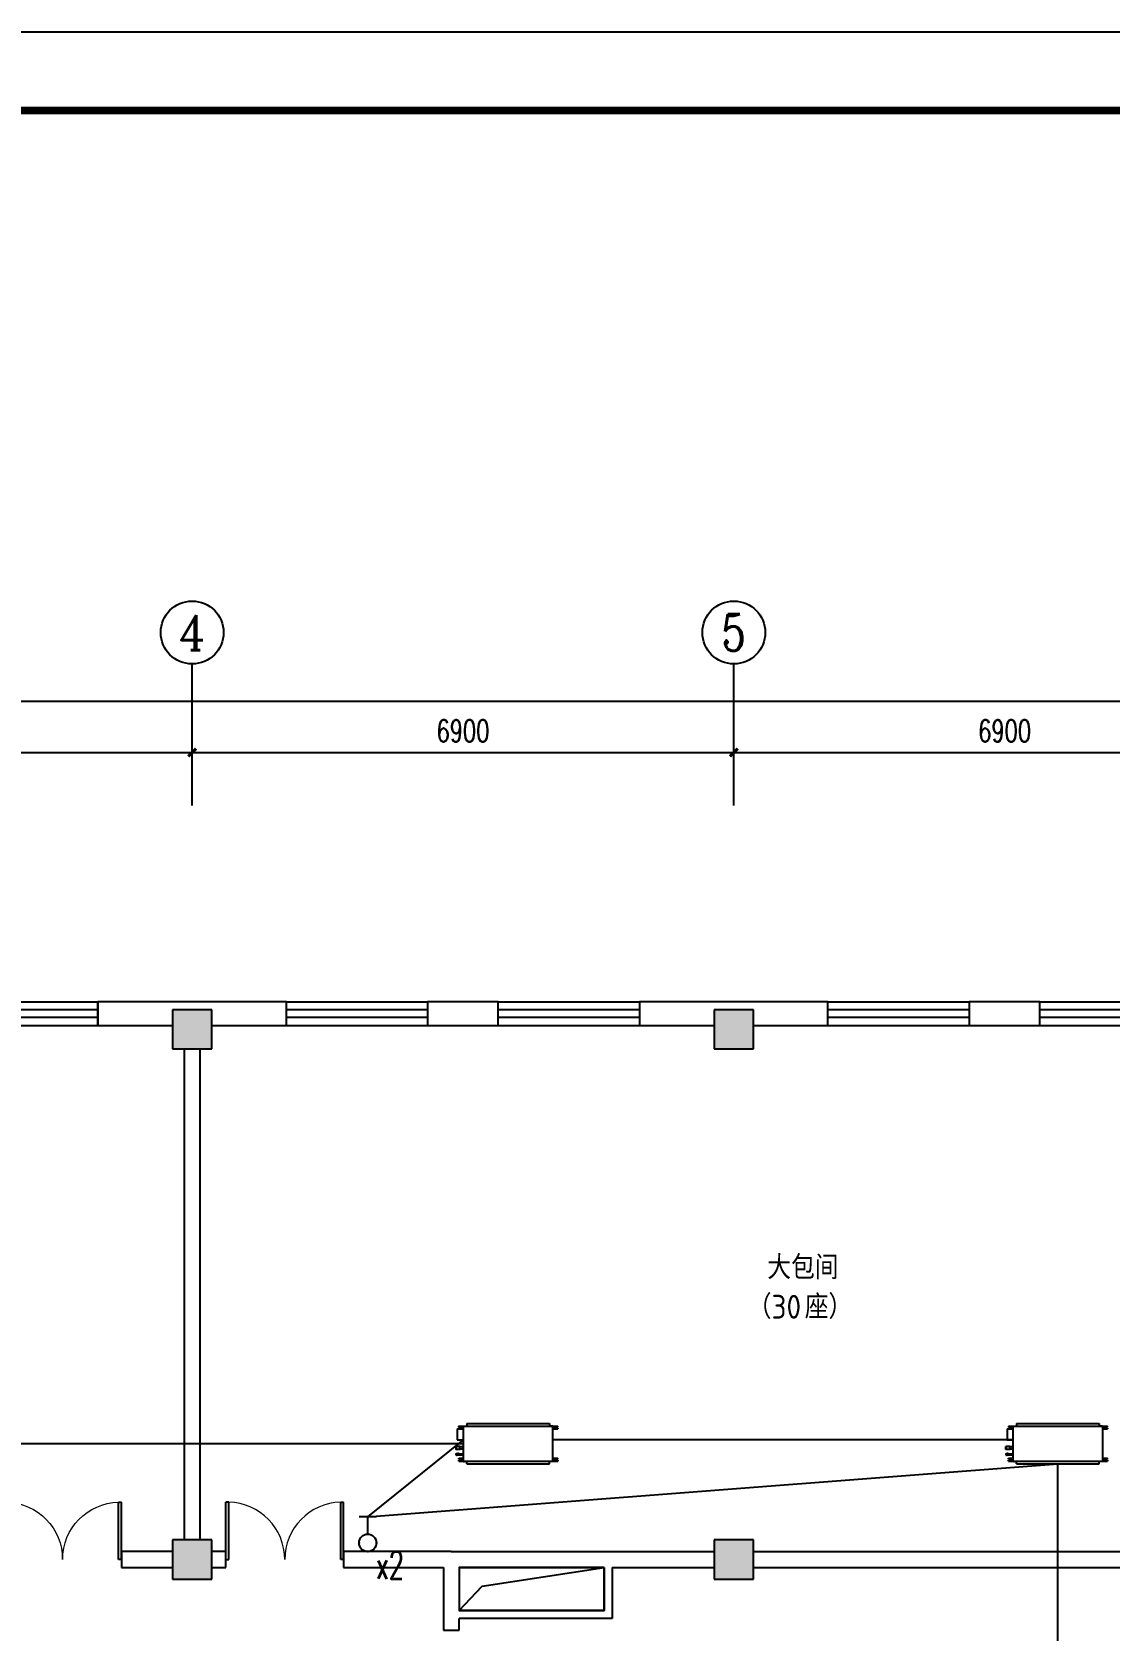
# Model space of a CAD drawing. Extents: x 2350667 to 3185789, y 309667 to 706270.
# Drawn here: x 2391853 to 2405575, y 413443 to 433790 of the extents above; entities that cross this region are included whole.
import ezdxf
from ezdxf.enums import TextEntityAlignment as Align

# ---------------------------------------------------------------- set-up
doc = ezdxf.new("R2010")
doc.units = 0
doc.header["$LTSCALE"] = 1000
for name, color, linetype in [('0-FJPG', 3, 'Continuous'), ('0-底图', 7, 'Continuous'), ('A-ANNO-DIMS', 3, 'Continuous'), ('AXIS', 3, 'Continuous'), ('AXIS_TEXT', 7, 'Continuous'), ('BTTK', 7, 'Continuous'), ('COLUMN', 255, 'Continuous'), ('EQUIP-照明', 3, 'Continuous'), ('M-VRF-EQ', 100, 'Continuous'), ('PUB_DIM', 3, 'Continuous'), ('PUB_HATCH', 8, 'Continuous'), ('PUB_TEXT', 7, 'Continuous'), ('PUB_TITLE', 4, 'Continuous'), ('TEL_TEXT', 7, 'Continuous'), ('WALL', 2, 'Continuous'), ('WINDOW', 4, 'Continuous'), ('WIRE-照明', 6, 'Continuous')]:
    doc.layers.add(name, color=color, linetype=linetype)
doc.styles.add('_TCH_AXIS', font='COMPLEX', dxfattribs={"bigfont": 'GBCBIG'})
doc.styles.add('_TEL_DIM', font='SIMPLEX', dxfattribs={"width": 0.8, "height": 3.5, "bigfont": 'HZTXT'})
doc.styles.add('A_DIM_T3', font='SIMPLEX', dxfattribs={"width": 0.7, "bigfont": 'HZ'})
doc.styles.add('COMPLEX', font='COMPLEX')
doc.styles.add('HZ(TK)', font='geniso.shx', dxfattribs={"width": 0.9, "bigfont": 'hztxt.shx'})
doc.styles.get("Standard").update_dxf_attribs({"font": 'geniso.shx', "bigfont": 'hztxt.shx'})
doc.dimstyles.new('_TCH_ARCH&&100', dxfattribs={"dimtxt": 280, "dimasz": 100, "dimexe": 250, "dimexo": 300, "dimgap": 135, "dimtad": 1, "dimdec": 0, "dimzin": 0, "dimdsep": 46, "dimtxsty": 'A_DIM_T3', "dimblk": 'ARCHTICK', "dimcen": 0.09, "dimclrt": 7, "dimazin": 2, "dimtfac": 1, "dimtdec": 0, "dimtix": 1, "dimtmove": 2, "dimatfit": 3, "dimfxl": 150, "dimtolj": 1, "dimtzin": 0, "dimarcsym": 0})

# ---------------------------------------------------------------- blocks, each defined once
blk = doc.blocks.new('vhtemplate_2020年新竖式图框_A1')
at = {"layer": 'PUB_TITLE', "color": 7}
blk.add_lwpolyline([(0, 594), (841, 594), (841, 0), (0, 0)], close=True, dxfattribs=at)
at = {"layer": 'PUB_TITLE', "const_width": 1}
blk.add_lwpolyline([(25, 10), (831, 10), (831, 584), (25, 584)], close=True, dxfattribs=at)
at = {"layer": 'BTTK', "color": 4, "style": 'HZ(TK)', "width": 0.9}
for tag, p in [('合作单位', (796, 511.5)), ('建设单位', (796, 209.5)), ('工程名称', (796, 176.5)), ('子项名称', (806, 160)), ('图纸名称', (796, 141))]:
    blk.add_attdef(tag, text='', height=3.5, dxfattribs=at).set_placement(p, align=Align.MIDDLE_CENTER)
for tag, p in [('注册证书号', (808.5, 309.01)), ('注册印章号', (808.5, 301.01)), ('设计号', (806, 193)), ('图别', (789.75, 34)), ('图号', (822.25, 34)), ('版本号', (789.75, 26)), ('日期', (822.25, 26))]:
    blk.add_attdef(tag, text='', height=3.5, dxfattribs=at).set_placement(p, align=Align.MIDDLE)
blk = doc.blocks.new('_ArchTick')
at = {"color": 0, "linetype": 'ByBlock', "const_width": 0.4}
blk.add_lwpolyline([(-0.5, -0.5), (0.5, 0.5)], dxfattribs=at)
blk = doc.blocks.new('*D794')
at = {"layer": 'A-ANNO-DIMS', "color": 0, "lineweight": -2, "transparency": 16777216}
for p, q in [((2158744, -49497), (2158744, -48873)), ((2165644, -49497), (2165644, -48873)), ((2158744, -49123), (2165644, -49123))]:
    blk.add_line(p, q, dxfattribs=at)
at = {"layer": 'Defpoints', "color": 0, "transparency": 16777216}
for p in [(2165644, -49123), (2158744, -49797), (2165644, -49797)]:
    blk.add_point(p, dxfattribs=at)
at = {"layer": 'A-ANNO-DIMS', "color": 0, "lineweight": -2, "transparency": 16777216, "xscale": 100, "yscale": 100, "zscale": 100, "rotation": 180}
blk.add_blockref('_ArchTick', (2158744, -49123), dxfattribs=at)
at = {"layer": 'A-ANNO-DIMS', "color": 0, "lineweight": -2, "transparency": 16777216, "xscale": 100, "yscale": 100, "zscale": 100}
blk.add_blockref('_ArchTick', (2165644, -49123), dxfattribs=at)
at = {"layer": 'A-ANNO-DIMS', "color": 7, "transparency": 16777216, "insert": (2162194, -48848), "char_height": 280, "attachment_point": 5, "style": 'A_DIM_T3'}
blk.add_mtext('\\A1;6900', dxfattribs=at)
blk = doc.blocks.new('*D795')
at = {"layer": 'A-ANNO-DIMS', "color": 0, "lineweight": -2, "transparency": 16777216}
for p, q in [((2165644, -49497), (2165644, -48873)), ((2172544, -49497), (2172544, -48873)), ((2165644, -49123), (2172544, -49123))]:
    blk.add_line(p, q, dxfattribs=at)
at = {"layer": 'Defpoints', "color": 0, "transparency": 16777216}
for p in [(2172544, -49123), (2165644, -49797), (2172544, -49797)]:
    blk.add_point(p, dxfattribs=at)
at = {"layer": 'A-ANNO-DIMS', "color": 0, "lineweight": -2, "transparency": 16777216, "xscale": 100, "yscale": 100, "zscale": 100, "rotation": 180}
blk.add_blockref('_ArchTick', (2165644, -49123), dxfattribs=at)
at = {"layer": 'A-ANNO-DIMS', "color": 0, "lineweight": -2, "transparency": 16777216, "xscale": 100, "yscale": 100, "zscale": 100}
blk.add_blockref('_ArchTick', (2172544, -49123), dxfattribs=at)
at = {"layer": 'A-ANNO-DIMS', "color": 7, "transparency": 16777216, "insert": (2169094, -48848), "char_height": 280, "attachment_point": 5, "style": 'A_DIM_T3'}
blk.add_mtext('\\A1;6900', dxfattribs=at)
blk = doc.blocks.new('*D796')
at = {"layer": 'A-ANNO-DIMS', "color": 0, "lineweight": -2, "transparency": 16777216}
for p, q in [((2172544, -49497), (2172544, -48873)), ((2179444, -49497), (2179444, -48873)), ((2172544, -49123), (2179444, -49123))]:
    blk.add_line(p, q, dxfattribs=at)
at = {"layer": 'Defpoints', "color": 0, "transparency": 16777216}
for p in [(2179444, -49123), (2172544, -49797), (2179444, -49797)]:
    blk.add_point(p, dxfattribs=at)
at = {"layer": 'A-ANNO-DIMS', "color": 0, "lineweight": -2, "transparency": 16777216, "xscale": 100, "yscale": 100, "zscale": 100, "rotation": 180}
blk.add_blockref('_ArchTick', (2172544, -49123), dxfattribs=at)
at = {"layer": 'A-ANNO-DIMS', "color": 0, "lineweight": -2, "transparency": 16777216, "xscale": 100, "yscale": 100, "zscale": 100}
blk.add_blockref('_ArchTick', (2179444, -49123), dxfattribs=at)
at = {"layer": 'A-ANNO-DIMS', "color": 7, "transparency": 16777216, "insert": (2175994, -48848), "char_height": 280, "attachment_point": 5, "style": 'A_DIM_T3'}
blk.add_mtext('\\A1;6900', dxfattribs=at)
blk = doc.blocks.new('*D799')
at = {"layer": 'Defpoints', "color": 0, "transparency": 16777216}
for p in [(2179544, -48471), (2142744, -49797), (2179544, -49797)]:
    blk.add_point(p, dxfattribs=at)
at = {"layer": 'PUB_DIM', "color": 0, "lineweight": -2, "transparency": 16777216}
for p, q in [((2142744, -49497), (2142744, -48221)), ((2179544, -49497), (2179544, -48221)), ((2142744, -48471), (2179544, -48471))]:
    blk.add_line(p, q, dxfattribs=at)
at = {"layer": 'PUB_DIM', "color": 0, "lineweight": -2, "transparency": 16777216, "xscale": 100, "yscale": 100, "zscale": 100, "rotation": 180}
blk.add_blockref('_ArchTick', (2142744, -48471), dxfattribs=at)
at = {"layer": 'PUB_DIM', "color": 0, "lineweight": -2, "transparency": 16777216, "xscale": 100, "yscale": 100, "zscale": 100}
blk.add_blockref('_ArchTick', (2179544, -48471), dxfattribs=at)
at = {"layer": 'PUB_DIM', "color": 7, "transparency": 16777216, "insert": (2161144, -48196), "char_height": 280, "attachment_point": 5, "style": 'A_DIM_T3'}
blk.add_mtext('\\A1;36800', dxfattribs=at)
blk = doc.blocks.new('$WINLIB2D$00000001')
at = {"color": 0}
for points in [[(-0.5, 0.5), (-0.5, -0.5)], [(-0.5, 0.5), (0.5, 0.5)], [(0.5, -0.5), (0.5, 0.5)], [(0.5, 0.167), (-0.5, 0.167)], [(0.5, -0.167), (-0.5, -0.167)], [(-0.5, -0.5), (0.5, -0.5)]]:
    blk.add_lwpolyline(points, dxfattribs=at)
blk = doc.blocks.new('_AXISO')
blk.add_circle((0, 0), 0.5)
at = {"layer": 'AXIS_TEXT', "style": 'COMPLEX', "width": 1.041667}
blk.add_attdef('A', text='', height=0.56, dxfattribs=at).set_placement((-0.25, -0.28), (0.25, -0.28), align=Align.FIT)
blk = doc.blocks.new('$DorLib2D$00000002')
for p, q in [((-0.5, 0), (-0.5, 0.4875)), ((-0.475, 0.4875), (-0.5, 0.4875)), ((-0.475, 0), (-0.475, 0.4875)), ((0.475, 0), (0.475, 0.4875)), ((0.475, 0.4875), (0.5, 0.4875)), ((0.5, 0), (0.5, 0.4875)), ((-0.5, 0), (-0.475, 0)), ((0.5, 0), (0.475, 0))]:
    blk.add_line(p, q)
at = {"lineweight": 13}
for centre, start, end in [((-0.4875, 0), 0, 88.53072), ((0.4875, 0), 91.46928, 180)]:
    blk.add_arc(centre, 0.4875, start, end, dxfattribs=at)
blk = doc.blocks.new('MDV-D71T2')
at = {"extrusion": (0, 0, -1)}
for p, q in [((2795620, 2676055), (2794567, 2676055)), ((2795620, 2676055), (2795620, 2676025)), ((2794522, 2676021), (2794462, 2676021)), ((2794462, 2676009), (2794462, 2676021)), ((2794462, 2676016), (2794466, 2676016)), ((2794502, 2676009), (2794462, 2676009)), ((2794502, 2675997), (2794462, 2675997)), ((2794462, 2675997), (2794462, 2675986)), ((2794462, 2675991), (2794466, 2675991)), ((2794522, 2675986), (2794462, 2675986)), ((2794466, 2676009), (2794466, 2676021)), ((2794466, 2675997), (2794466, 2675986)), ((2794522, 2675576), (2794522, 2676022)), ((2795660, 2676024), (2794524, 2676024)), ((2794526, 2676024), (2794567, 2676024)), ((2794526, 2676024), (2794537, 2676024)), ((2795660, 2676024), (2794527, 2676024)), ((2795662, 2675576), (2795662, 2676022)), ((2795723, 2675986), (2795662, 2675986)), ((2795724, 2676021), (2795664, 2676021)), ((2795724, 2676009), (2795684, 2676009)), ((2795724, 2675997), (2795684, 2675997)), ((2795721, 2676009), (2795721, 2676021)), ((2795724, 2676016), (2795721, 2676016)), ((2795721, 2675997), (2795721, 2675986)), ((2795724, 2675991), (2795721, 2675991)), ((2795724, 2676021), (2795724, 2676009)), ((2795724, 2675997), (2795724, 2675986)), ((2795741, 2675986), (2795741, 2675850)), ((2795662, 2675758), (2795671, 2675758)), ((2795662, 2675732), (2795671, 2675732)), ((2795722, 2675671), (2795662, 2675671)), ((2795722, 2675655), (2795662, 2675655)), ((2795671, 2675731), (2795671, 2675759)), ((2795671, 2675759), (2795704, 2675759)), ((2795671, 2675731), (2795704, 2675731)), ((2795707, 2675726), (2795707, 2675764)), ((2795707, 2675764), (2795755, 2675764)), ((2795707, 2675726), (2795755, 2675726)), ((2795722, 2675671), (2795722, 2675655)), ((2795728, 2675673), (2795728, 2675654)), ((2795728, 2675673), (2795739, 2675673)), ((2795728, 2675670), (2795739, 2675670)), ((2795728, 2675660), (2795739, 2675660)), ((2795728, 2675654), (2795739, 2675654)), ((2795739, 2675673), (2795739, 2675654)), ((2795739, 2675669), (2795741, 2675669)), ((2795739, 2675658), (2795741, 2675658)), ((2795741, 2675672), (2795741, 2675671)), ((2795741, 2675655), (2795741, 2675671)), ((2795741, 2675654), (2795741, 2675655)), ((2795750, 2675673), (2795742, 2675673)), ((2795750, 2675670), (2795742, 2675670)), ((2795750, 2675660), (2795742, 2675660)), ((2795750, 2675654), (2795742, 2675654)), ((2795752, 2675671), (2795751, 2675672)), ((2795752, 2675655), (2795751, 2675654)), ((2795752, 2675655), (2795752, 2675671)), ((2795752, 2675671), (2795756, 2675669)), ((2795752, 2675655), (2795756, 2675657)), ((2795755, 2675726), (2795755, 2675764)), ((2795755, 2675764), (2795755, 2675726)), ((2795755, 2675764), (2795757, 2675764)), ((2795755, 2675764), (2795755, 2675764)), ((2795756, 2675669), (2795756, 2675657)), ((2795757, 2675726), (2795757, 2675764)), ((2795757, 2675764), (2795758, 2675764)), ((2795758, 2675764), (2795758, 2675726)), ((2794522, 2675613), (2794462, 2675613)), ((2794462, 2675602), (2794462, 2675613)), ((2794462, 2675608), (2794466, 2675608)), ((2794502, 2675602), (2794462, 2675602)), ((2794502, 2675590), (2794462, 2675590)), ((2794462, 2675590), (2794462, 2675578)), ((2794462, 2675583), (2794466, 2675583)), ((2794522, 2675578), (2794462, 2675578)), ((2794466, 2675602), (2794466, 2675613)), ((2794466, 2675590), (2794466, 2675578)), ((2794524, 2675574), (2795660, 2675574)), ((2794526, 2675574), (2794537, 2675574)), ((2794526, 2675574), (2794567, 2675574)), ((2795620, 2675544), (2794567, 2675544)), ((2795619, 2675574), (2795661, 2675574)), ((2795620, 2675544), (2795620, 2675574)), ((2795661, 2675574), (2795650, 2675574)), ((2795722, 2675613), (2795662, 2675613)), ((2795722, 2675578), (2795662, 2675578)), ((2795722, 2675602), (2795682, 2675602)), ((2795722, 2675590), (2795682, 2675590)), ((2795719, 2675602), (2795719, 2675613)), ((2795722, 2675608), (2795719, 2675608)), ((2795719, 2675590), (2795719, 2675578)), ((2795722, 2675583), (2795719, 2675583)), ((2795722, 2675602), (2795722, 2675613)), ((2795722, 2675578), (2795722, 2675590))]:
    blk.add_line(p, q, dxfattribs=at)
for p, q in [((2794567, 2676055), (2794567, 2676024)), ((2795741, 2675850), (2795662, 2675850)), ((2795741, 2675986), (2795663, 2675986)), ((2795662, 2675732), (2795671, 2675732)), ((2795662, 2675655), (2795722, 2675655)), ((2795707, 2675764), (2795704, 2675759)), ((2795707, 2675726), (2795704, 2675731)), ((2795722, 2675671), (2795728, 2675673)), ((2795722, 2675655), (2795728, 2675654)), ((2795728, 2675655), (2795738, 2675655)), ((2795755, 2675726), (2795757, 2675726)), ((2795755, 2675726), (2795755, 2675726)), ((2795757, 2675726), (2795758, 2675726)), ((2795757, 2675663), (2795767, 2675663)), ((2795758, 2675745), (2795768, 2675745)), ((2794567, 2675544), (2794567, 2675574))]:
    blk.add_line(p, q)
for centre, radius, start, end in [((-2794502, 2676003), 6, 90, 270), ((-2795684, 2676003), 6, 270, 90), ((-2795751, 2675663), 6.25, 136.121, 223.879), ((-2794502, 2675596), 6, 90, 270), ((-2795682, 2675596), 6, 270, 90)]:
    blk.add_arc(centre, radius, start, end, dxfattribs=at)
for centre, start, end in [((2794524, 2676022), 90, 180), ((2794524, 2676022), 90, 180), ((2795660, 2676022), 0, 90), ((2794524, 2675576), 180, 270), ((2795660, 2675576), 270, 0)]:
    blk.add_arc(centre, 2, start, end)
for points, knots in [([(2795741, 2675672), (2795741, 2675672), (2795741, 2675672), (2795741, 2675672), (2795741, 2675672), (2795741, 2675672), (2795742, 2675672), (2795742, 2675672), (2795742, 2675672), (2795742, 2675672), (2795742, 2675672), (2795742, 2675672), (2795742, 2675673), (2795742, 2675673), (2795742, 2675673), (2795742, 2675673), (2795742, 2675673), (2795742, 2675673), (2795742, 2675673), (2795742, 2675673), (2795742, 2675673), (2795742, 2675673), (2795742, 2675673), (2795742, 2675673), (2795742, 2675673)], [0, 0, 0, 0, 1, 1, 1, 2, 2, 2, 3, 3, 3, 4, 4, 4, 5, 5, 5, 6, 6, 6, 7, 7, 7, 8, 8, 8, 8]), ([(2795742, 2675670), (2795742, 2675670), (2795742, 2675670), (2795742, 2675670), (2795742, 2675670), (2795742, 2675670), (2795742, 2675670), (2795742, 2675670), (2795742, 2675670), (2795742, 2675670), (2795742, 2675670), (2795742, 2675670), (2795742, 2675670), (2795742, 2675670), (2795742, 2675670), (2795742, 2675670), (2795742, 2675670), (2795741, 2675670), (2795741, 2675670), (2795741, 2675670), (2795741, 2675670), (2795741, 2675670), (2795741, 2675670), (2795741, 2675670), (2795741, 2675670), (2795741, 2675670), (2795741, 2675670), (2795741, 2675670), (2795741, 2675670), (2795741, 2675670), (2795741, 2675670), (2795741, 2675670), (2795741, 2675670), (2795741, 2675670), (2795741, 2675671), (2795741, 2675671), (2795741, 2675671), (2795741, 2675671), (2795741, 2675671), (2795741, 2675671), (2795741, 2675671), (2795741, 2675671), (2795741, 2675671), (2795741, 2675671), (2795741, 2675671), (2795741, 2675671), (2795741, 2675671), (2795741, 2675671), (2795741, 2675671), (2795741, 2675671), (2795741, 2675671), (2795741, 2675671), (2795741, 2675671), (2795741, 2675671), (2795741, 2675671), (2795741, 2675671), (2795741, 2675671), (2795741, 2675671), (2795741, 2675671), (2795741, 2675671), (2795741, 2675671), (2795741, 2675671), (2795741, 2675671), (2795741, 2675671), (2795741, 2675671), (2795741, 2675671), (2795741, 2675671), (2795741, 2675671), (2795741, 2675671), (2795741, 2675671), (2795741, 2675671), (2795741, 2675671), (2795741, 2675672), (2795741, 2675672), (2795741, 2675672), (2795741, 2675672), (2795741, 2675672), (2795741, 2675672), (2795741, 2675672), (2795741, 2675672), (2795741, 2675672), (2795741, 2675672), (2795741, 2675672), (2795741, 2675672), (2795741, 2675672), (2795741, 2675672), (2795741, 2675672), (2795741, 2675672), (2795741, 2675672), (2795741, 2675672), (2795741, 2675672), (2795741, 2675672), (2795741, 2675672), (2795741, 2675672), (2795741, 2675672), (2795741, 2675672), (2795741, 2675672), (2795741, 2675672), (2795741, 2675672), (2795741, 2675672), (2795741, 2675672), (2795741, 2675672), (2795741, 2675672), (2795741, 2675672), (2795741, 2675672), (2795741, 2675672), (2795741, 2675672), (2795741, 2675672), (2795741, 2675672)], [0, 0, 0, 0, 1, 1, 1, 2, 2, 2, 3, 3, 3, 4, 4, 4, 5, 5, 5, 6, 6, 6, 7, 7, 7, 8, 8, 8, 9, 9, 9, 10, 10, 10, 11, 11, 11, 12, 12, 12, 13, 13, 13, 14, 14, 14, 15, 15, 15, 16, 16, 16, 17, 17, 17, 18, 18, 18, 19, 19, 19, 20, 20, 20, 21, 21, 21, 22, 22, 22, 23, 23, 23, 24, 24, 24, 25, 25, 25, 26, 26, 26, 27, 27, 27, 28, 28, 28, 29, 29, 29, 30, 30, 30, 31, 31, 31, 32, 32, 32, 33, 33, 33, 34, 34, 34, 35, 35, 35, 36, 36, 36, 36]), ([(2795742, 2675660), (2795742, 2675660), (2795742, 2675660), (2795742, 2675660), (2795742, 2675660), (2795742, 2675660), (2795742, 2675660), (2795742, 2675660), (2795742, 2675661), (2795742, 2675661), (2795742, 2675661), (2795742, 2675661), (2795742, 2675661), (2795742, 2675661), (2795742, 2675661), (2795742, 2675661), (2795742, 2675661), (2795741, 2675661), (2795741, 2675661), (2795741, 2675661), (2795741, 2675662), (2795741, 2675662), (2795741, 2675662), (2795741, 2675662), (2795741, 2675662), (2795741, 2675662), (2795741, 2675662), (2795741, 2675662), (2795741, 2675662), (2795741, 2675662), (2795741, 2675662), (2795741, 2675662), (2795741, 2675663), (2795741, 2675663), (2795741, 2675663), (2795741, 2675663), (2795741, 2675663), (2795741, 2675663), (2795741, 2675663), (2795741, 2675663), (2795741, 2675663), (2795741, 2675663), (2795741, 2675663), (2795741, 2675663), (2795741, 2675663), (2795741, 2675664), (2795741, 2675664), (2795741, 2675664), (2795741, 2675664), (2795741, 2675664), (2795741, 2675664), (2795741, 2675664), (2795741, 2675664), (2795741, 2675664), (2795741, 2675664), (2795741, 2675664), (2795741, 2675664), (2795741, 2675664), (2795741, 2675665), (2795741, 2675665), (2795741, 2675665), (2795741, 2675665), (2795741, 2675665), (2795741, 2675665), (2795741, 2675665), (2795741, 2675665), (2795741, 2675665), (2795741, 2675665), (2795741, 2675665), (2795741, 2675665), (2795741, 2675665), (2795741, 2675666), (2795741, 2675666), (2795741, 2675666), (2795741, 2675666), (2795741, 2675666), (2795741, 2675666), (2795741, 2675666), (2795741, 2675666), (2795741, 2675666), (2795741, 2675666), (2795741, 2675666), (2795741, 2675666), (2795741, 2675666), (2795741, 2675667), (2795741, 2675667), (2795741, 2675667), (2795741, 2675667), (2795741, 2675667), (2795741, 2675667), (2795741, 2675667), (2795741, 2675667), (2795741, 2675667), (2795741, 2675667), (2795741, 2675667), (2795741, 2675667), (2795741, 2675667), (2795741, 2675668), (2795741, 2675668), (2795741, 2675668), (2795741, 2675668), (2795741, 2675668), (2795741, 2675668), (2795741, 2675668), (2795742, 2675668), (2795742, 2675668), (2795742, 2675668), (2795742, 2675668), (2795742, 2675668), (2795742, 2675669), (2795742, 2675669), (2795742, 2675669), (2795742, 2675669), (2795742, 2675669), (2795742, 2675669), (2795742, 2675669), (2795742, 2675669), (2795742, 2675669), (2795742, 2675669), (2795742, 2675669), (2795742, 2675670)], [0, 0, 0, 0, 1, 1, 1, 2, 2, 2, 3, 3, 3, 4, 4, 4, 5, 5, 5, 6, 6, 6, 7, 7, 7, 8, 8, 8, 9, 9, 9, 10, 10, 10, 11, 11, 11, 12, 12, 12, 13, 13, 13, 14, 14, 14, 15, 15, 15, 16, 16, 16, 17, 17, 17, 18, 18, 18, 19, 19, 19, 20, 20, 20, 21, 21, 21, 22, 22, 22, 23, 23, 23, 24, 24, 24, 25, 25, 25, 26, 26, 26, 27, 27, 27, 28, 28, 28, 29, 29, 29, 30, 30, 30, 31, 31, 31, 32, 32, 32, 33, 33, 33, 34, 34, 34, 35, 35, 35, 36, 36, 36, 37, 37, 37, 38, 38, 38, 39, 39, 39, 40, 40, 40, 40]), ([(2795742, 2675654), (2795742, 2675654), (2795742, 2675654), (2795742, 2675654), (2795742, 2675654), (2795742, 2675654), (2795742, 2675654), (2795742, 2675654), (2795742, 2675654), (2795742, 2675654), (2795742, 2675654), (2795742, 2675654), (2795742, 2675654), (2795742, 2675654), (2795742, 2675654), (2795742, 2675654), (2795742, 2675654), (2795741, 2675655), (2795741, 2675655), (2795741, 2675655), (2795741, 2675655), (2795741, 2675655), (2795741, 2675655), (2795741, 2675655), (2795741, 2675655), (2795741, 2675655), (2795741, 2675655), (2795741, 2675655), (2795741, 2675655), (2795741, 2675655), (2795741, 2675655), (2795741, 2675655), (2795741, 2675655), (2795741, 2675655), (2795741, 2675655), (2795741, 2675655), (2795741, 2675656), (2795741, 2675656), (2795741, 2675656), (2795741, 2675656), (2795741, 2675656), (2795741, 2675656), (2795741, 2675656), (2795741, 2675656), (2795741, 2675656), (2795741, 2675656), (2795741, 2675656), (2795741, 2675656), (2795741, 2675656), (2795741, 2675656), (2795741, 2675656), (2795741, 2675656), (2795741, 2675656), (2795741, 2675656), (2795741, 2675656), (2795741, 2675656), (2795741, 2675657), (2795741, 2675657), (2795741, 2675657), (2795741, 2675657), (2795741, 2675657), (2795741, 2675657), (2795741, 2675657), (2795741, 2675657), (2795741, 2675657), (2795741, 2675657), (2795741, 2675657), (2795741, 2675657), (2795741, 2675657), (2795741, 2675657), (2795741, 2675657), (2795741, 2675657), (2795741, 2675657), (2795741, 2675657), (2795741, 2675657), (2795741, 2675657), (2795741, 2675658), (2795741, 2675658), (2795741, 2675658), (2795741, 2675658), (2795741, 2675658), (2795741, 2675658), (2795741, 2675658), (2795741, 2675658), (2795741, 2675658), (2795741, 2675658), (2795741, 2675658), (2795741, 2675658), (2795741, 2675658), (2795741, 2675658), (2795741, 2675658), (2795741, 2675658), (2795741, 2675658), (2795741, 2675658), (2795741, 2675658), (2795741, 2675658), (2795741, 2675659), (2795741, 2675659), (2795741, 2675659), (2795741, 2675659), (2795741, 2675659), (2795741, 2675659), (2795741, 2675659), (2795741, 2675659), (2795742, 2675659), (2795742, 2675659), (2795742, 2675659), (2795742, 2675659), (2795742, 2675659), (2795742, 2675659), (2795742, 2675659), (2795742, 2675659), (2795742, 2675659), (2795742, 2675659), (2795742, 2675660), (2795742, 2675660), (2795742, 2675660), (2795742, 2675660), (2795742, 2675660), (2795742, 2675660), (2795742, 2675660)], [0, 0, 0, 0, 1, 1, 1, 2, 2, 2, 3, 3, 3, 4, 4, 4, 5, 5, 5, 6, 6, 6, 7, 7, 7, 8, 8, 8, 9, 9, 9, 10, 10, 10, 11, 11, 11, 12, 12, 12, 13, 13, 13, 14, 14, 14, 15, 15, 15, 16, 16, 16, 17, 17, 17, 18, 18, 18, 19, 19, 19, 20, 20, 20, 21, 21, 21, 22, 22, 22, 23, 23, 23, 24, 24, 24, 25, 25, 25, 26, 26, 26, 27, 27, 27, 28, 28, 28, 29, 29, 29, 30, 30, 30, 31, 31, 31, 32, 32, 32, 33, 33, 33, 34, 34, 34, 35, 35, 35, 36, 36, 36, 37, 37, 37, 38, 38, 38, 39, 39, 39, 40, 40, 40, 40]), ([(2795741, 2675654), (2795741, 2675654), (2795741, 2675654), (2795741, 2675654), (2795741, 2675654), (2795741, 2675654), (2795742, 2675654), (2795742, 2675654), (2795742, 2675654), (2795742, 2675654), (2795742, 2675654), (2795742, 2675654), (2795742, 2675654), (2795742, 2675654), (2795742, 2675654), (2795742, 2675654), (2795742, 2675654), (2795742, 2675654), (2795742, 2675654), (2795742, 2675654), (2795742, 2675654), (2795742, 2675654), (2795742, 2675654), (2795742, 2675654), (2795742, 2675654)], [0, 0, 0, 0, 1, 1, 1, 2, 2, 2, 3, 3, 3, 4, 4, 4, 5, 5, 5, 6, 6, 6, 7, 7, 7, 8, 8, 8, 8]), ([(2795751, 2675672), (2795751, 2675672), (2795751, 2675672), (2795751, 2675672), (2795751, 2675672), (2795751, 2675672), (2795751, 2675672), (2795751, 2675672), (2795751, 2675672), (2795751, 2675672), (2795751, 2675672), (2795751, 2675672), (2795750, 2675673), (2795750, 2675673), (2795750, 2675673), (2795750, 2675673), (2795750, 2675673), (2795750, 2675673), (2795750, 2675673), (2795750, 2675673), (2795750, 2675673), (2795750, 2675673), (2795750, 2675673), (2795750, 2675673), (2795750, 2675673)], [0, 0, 0, 0, 1, 1, 1, 2, 2, 2, 3, 3, 3, 4, 4, 4, 5, 5, 5, 6, 6, 6, 7, 7, 7, 8, 8, 8, 8]), ([(2795750, 2675670), (2795750, 2675670), (2795750, 2675670), (2795750, 2675670), (2795750, 2675670), (2795750, 2675670), (2795750, 2675670), (2795750, 2675670), (2795750, 2675670), (2795750, 2675670), (2795750, 2675670), (2795750, 2675670), (2795750, 2675670), (2795751, 2675670), (2795751, 2675670), (2795751, 2675670), (2795751, 2675670), (2795751, 2675670), (2795751, 2675670), (2795751, 2675670), (2795751, 2675670), (2795751, 2675670), (2795751, 2675670), (2795751, 2675670), (2795751, 2675670), (2795751, 2675670), (2795751, 2675670), (2795751, 2675670), (2795751, 2675670), (2795751, 2675670), (2795751, 2675670), (2795751, 2675670), (2795751, 2675670), (2795751, 2675670), (2795751, 2675671), (2795751, 2675671), (2795751, 2675671), (2795751, 2675671), (2795751, 2675671), (2795751, 2675671), (2795751, 2675671), (2795751, 2675671), (2795751, 2675671), (2795751, 2675671), (2795751, 2675671), (2795751, 2675671), (2795751, 2675671), (2795751, 2675671), (2795751, 2675671), (2795751, 2675671), (2795751, 2675671), (2795751, 2675671), (2795751, 2675671), (2795751, 2675671), (2795751, 2675671), (2795751, 2675671), (2795751, 2675671), (2795751, 2675671), (2795751, 2675671), (2795751, 2675671), (2795751, 2675671), (2795751, 2675671), (2795751, 2675671), (2795751, 2675671), (2795751, 2675671), (2795751, 2675671), (2795751, 2675671), (2795751, 2675671), (2795751, 2675671), (2795751, 2675671), (2795751, 2675671), (2795751, 2675671), (2795751, 2675672), (2795751, 2675672), (2795751, 2675672), (2795751, 2675672), (2795751, 2675672), (2795751, 2675672), (2795751, 2675672), (2795751, 2675672), (2795751, 2675672), (2795751, 2675672), (2795751, 2675672), (2795751, 2675672), (2795751, 2675672), (2795751, 2675672), (2795751, 2675672), (2795751, 2675672), (2795751, 2675672), (2795751, 2675672), (2795751, 2675672), (2795751, 2675672), (2795751, 2675672), (2795751, 2675672), (2795751, 2675672), (2795751, 2675672), (2795751, 2675672), (2795751, 2675672), (2795751, 2675672), (2795751, 2675672), (2795751, 2675672), (2795751, 2675672), (2795751, 2675672), (2795751, 2675672), (2795751, 2675672), (2795751, 2675672), (2795751, 2675672), (2795751, 2675672), (2795751, 2675672)], [0, 0, 0, 0, 1, 1, 1, 2, 2, 2, 3, 3, 3, 4, 4, 4, 5, 5, 5, 6, 6, 6, 7, 7, 7, 8, 8, 8, 9, 9, 9, 10, 10, 10, 11, 11, 11, 12, 12, 12, 13, 13, 13, 14, 14, 14, 15, 15, 15, 16, 16, 16, 17, 17, 17, 18, 18, 18, 19, 19, 19, 20, 20, 20, 21, 21, 21, 22, 22, 22, 23, 23, 23, 24, 24, 24, 25, 25, 25, 26, 26, 26, 27, 27, 27, 28, 28, 28, 29, 29, 29, 30, 30, 30, 31, 31, 31, 32, 32, 32, 33, 33, 33, 34, 34, 34, 35, 35, 35, 36, 36, 36, 36]), ([(2795750, 2675660), (2795750, 2675660), (2795750, 2675660), (2795750, 2675660), (2795750, 2675660), (2795750, 2675660), (2795750, 2675660), (2795750, 2675660), (2795750, 2675661), (2795750, 2675661), (2795750, 2675661), (2795750, 2675661), (2795750, 2675661), (2795751, 2675661), (2795751, 2675661), (2795751, 2675661), (2795751, 2675661), (2795751, 2675661), (2795751, 2675661), (2795751, 2675661), (2795751, 2675662), (2795751, 2675662), (2795751, 2675662), (2795751, 2675662), (2795751, 2675662), (2795751, 2675662), (2795751, 2675662), (2795751, 2675662), (2795751, 2675662), (2795751, 2675662), (2795751, 2675662), (2795751, 2675662), (2795751, 2675663), (2795751, 2675663), (2795751, 2675663), (2795751, 2675663), (2795751, 2675663), (2795751, 2675663), (2795751, 2675663), (2795751, 2675663), (2795751, 2675663), (2795751, 2675663), (2795751, 2675663), (2795751, 2675663), (2795751, 2675663), (2795751, 2675664), (2795751, 2675664), (2795751, 2675664), (2795751, 2675664), (2795751, 2675664), (2795751, 2675664), (2795751, 2675664), (2795751, 2675664), (2795751, 2675664), (2795751, 2675664), (2795751, 2675664), (2795751, 2675664), (2795751, 2675664), (2795751, 2675665), (2795751, 2675665), (2795751, 2675665), (2795751, 2675665), (2795751, 2675665), (2795751, 2675665), (2795751, 2675665), (2795751, 2675665), (2795751, 2675665), (2795751, 2675665), (2795751, 2675665), (2795751, 2675665), (2795751, 2675665), (2795751, 2675666), (2795751, 2675666), (2795751, 2675666), (2795751, 2675666), (2795751, 2675666), (2795751, 2675666), (2795751, 2675666), (2795751, 2675666), (2795751, 2675666), (2795751, 2675666), (2795751, 2675666), (2795751, 2675666), (2795751, 2675666), (2795751, 2675667), (2795751, 2675667), (2795751, 2675667), (2795751, 2675667), (2795751, 2675667), (2795751, 2675667), (2795751, 2675667), (2795751, 2675667), (2795751, 2675667), (2795751, 2675667), (2795751, 2675667), (2795751, 2675667), (2795751, 2675667), (2795751, 2675668), (2795751, 2675668), (2795751, 2675668), (2795751, 2675668), (2795751, 2675668), (2795751, 2675668), (2795751, 2675668), (2795751, 2675668), (2795751, 2675668), (2795751, 2675668), (2795751, 2675668), (2795750, 2675668), (2795750, 2675669), (2795750, 2675669), (2795750, 2675669), (2795750, 2675669), (2795750, 2675669), (2795750, 2675669), (2795750, 2675669), (2795750, 2675669), (2795750, 2675669), (2795750, 2675669), (2795750, 2675669), (2795750, 2675670)], [0, 0, 0, 0, 1, 1, 1, 2, 2, 2, 3, 3, 3, 4, 4, 4, 5, 5, 5, 6, 6, 6, 7, 7, 7, 8, 8, 8, 9, 9, 9, 10, 10, 10, 11, 11, 11, 12, 12, 12, 13, 13, 13, 14, 14, 14, 15, 15, 15, 16, 16, 16, 17, 17, 17, 18, 18, 18, 19, 19, 19, 20, 20, 20, 21, 21, 21, 22, 22, 22, 23, 23, 23, 24, 24, 24, 25, 25, 25, 26, 26, 26, 27, 27, 27, 28, 28, 28, 29, 29, 29, 30, 30, 30, 31, 31, 31, 32, 32, 32, 33, 33, 33, 34, 34, 34, 35, 35, 35, 36, 36, 36, 37, 37, 37, 38, 38, 38, 39, 39, 39, 40, 40, 40, 40]), ([(2795750, 2675654), (2795750, 2675654), (2795750, 2675654), (2795750, 2675654), (2795750, 2675654), (2795750, 2675654), (2795750, 2675654), (2795750, 2675654), (2795750, 2675654), (2795750, 2675654), (2795750, 2675654), (2795750, 2675654), (2795750, 2675654), (2795751, 2675654), (2795751, 2675654), (2795751, 2675654), (2795751, 2675654), (2795751, 2675655), (2795751, 2675655), (2795751, 2675655), (2795751, 2675655), (2795751, 2675655), (2795751, 2675655), (2795751, 2675655), (2795751, 2675655), (2795751, 2675655), (2795751, 2675655), (2795751, 2675655), (2795751, 2675655), (2795751, 2675655), (2795751, 2675655), (2795751, 2675655), (2795751, 2675655), (2795751, 2675655), (2795751, 2675655), (2795751, 2675655), (2795751, 2675656), (2795751, 2675656), (2795751, 2675656), (2795751, 2675656), (2795751, 2675656), (2795751, 2675656), (2795751, 2675656), (2795751, 2675656), (2795751, 2675656), (2795751, 2675656), (2795751, 2675656), (2795751, 2675656), (2795751, 2675656), (2795751, 2675656), (2795751, 2675656), (2795751, 2675656), (2795751, 2675656), (2795751, 2675656), (2795751, 2675656), (2795751, 2675656), (2795751, 2675657), (2795751, 2675657), (2795751, 2675657), (2795751, 2675657), (2795751, 2675657), (2795751, 2675657), (2795751, 2675657), (2795751, 2675657), (2795751, 2675657), (2795751, 2675657), (2795751, 2675657), (2795751, 2675657), (2795751, 2675657), (2795751, 2675657), (2795751, 2675657), (2795751, 2675657), (2795751, 2675657), (2795751, 2675657), (2795751, 2675657), (2795751, 2675657), (2795751, 2675658), (2795751, 2675658), (2795751, 2675658), (2795751, 2675658), (2795751, 2675658), (2795751, 2675658), (2795751, 2675658), (2795751, 2675658), (2795751, 2675658), (2795751, 2675658), (2795751, 2675658), (2795751, 2675658), (2795751, 2675658), (2795751, 2675658), (2795751, 2675658), (2795751, 2675658), (2795751, 2675658), (2795751, 2675658), (2795751, 2675658), (2795751, 2675658), (2795751, 2675659), (2795751, 2675659), (2795751, 2675659), (2795751, 2675659), (2795751, 2675659), (2795751, 2675659), (2795751, 2675659), (2795751, 2675659), (2795751, 2675659), (2795751, 2675659), (2795751, 2675659), (2795751, 2675659), (2795750, 2675659), (2795750, 2675659), (2795750, 2675659), (2795750, 2675659), (2795750, 2675659), (2795750, 2675659), (2795750, 2675660), (2795750, 2675660), (2795750, 2675660), (2795750, 2675660), (2795750, 2675660), (2795750, 2675660), (2795750, 2675660)], [0, 0, 0, 0, 1, 1, 1, 2, 2, 2, 3, 3, 3, 4, 4, 4, 5, 5, 5, 6, 6, 6, 7, 7, 7, 8, 8, 8, 9, 9, 9, 10, 10, 10, 11, 11, 11, 12, 12, 12, 13, 13, 13, 14, 14, 14, 15, 15, 15, 16, 16, 16, 17, 17, 17, 18, 18, 18, 19, 19, 19, 20, 20, 20, 21, 21, 21, 22, 22, 22, 23, 23, 23, 24, 24, 24, 25, 25, 25, 26, 26, 26, 27, 27, 27, 28, 28, 28, 29, 29, 29, 30, 30, 30, 31, 31, 31, 32, 32, 32, 33, 33, 33, 34, 34, 34, 35, 35, 35, 36, 36, 36, 37, 37, 37, 38, 38, 38, 39, 39, 39, 40, 40, 40, 40]), ([(2795751, 2675654), (2795751, 2675654), (2795751, 2675654), (2795751, 2675654), (2795751, 2675654), (2795751, 2675654), (2795751, 2675654), (2795751, 2675654), (2795751, 2675654), (2795751, 2675654), (2795751, 2675654), (2795751, 2675654), (2795750, 2675654), (2795750, 2675654), (2795750, 2675654), (2795750, 2675654), (2795750, 2675654), (2795750, 2675654), (2795750, 2675654), (2795750, 2675654), (2795750, 2675654), (2795750, 2675654), (2795750, 2675654), (2795750, 2675654), (2795750, 2675654)], [0, 0, 0, 0, 1, 1, 1, 2, 2, 2, 3, 3, 3, 4, 4, 4, 5, 5, 5, 6, 6, 6, 7, 7, 7, 8, 8, 8, 8])]:
    blk.add_open_spline(points, degree=3, knots=knots)
blk = doc.blocks.new('A$C416B0EB6')
at = {"layer": '0-FJPG'}
blk.add_blockref('MDV-D71T2', (-2794567, -2676055, -8200), dxfattribs=at)
blk = doc.blocks.new('$equip$00002672')
for p, q in [((0.222, 0.889), (-0.222, 0.889)), ((0, 0.444), (0, 0.889))]:
    blk.add_line(p, q)
blk.add_circle((0, 0.222), 0.222)
for p in [(0, 0.889), (-0.222, 0.222), (0, 0), (0.222, 0.222)]:
    blk.add_point(p)
at = {"color": 7, "style": '_TEL_DIM', "flags": 1}
for tag in ['A', 'REMARK']:
    blk.add_attdef(tag, text='', height=0.00002, dxfattribs=at).set_placement((0, 0), align=Align.MIDDLE_CENTER)
blk = doc.blocks.new("ghjgj'")
at = {"layer": 'PUB_HATCH'}
for points in [[(2165894.1, -52897.8), (2165894.1, -52397.8), (2165394.1, -52397.8), (2165394.1, -52897.8)], [(2172794.1, -52897.8), (2172794.1, -52397.8), (2172294.1, -52397.8), (2172294.1, -52897.8)], [(2165894.1, -59647.8), (2165894.1, -59147.8), (2165394.1, -59147.8), (2165394.1, -59647.8)], [(2172794.1, -59647.8), (2172794.1, -59147.8), (2172294.1, -59147.8), (2172294.1, -59647.8)]]:
    blk.add_hatch(color=256, dxfattribs=at).paths.add_polyline_path(points)
blk.add_lwpolyline([(2169044.1, -60047.8), (2169337.7, -59739.1), (2170894.2, -59497.8)])
blk.add_lwpolyline([(2170894.2, -59497.8), (2169044.1, -59497.8), (2169044.1, -60047.8), (2170894.2, -60047.8)], close=True)
at = {"layer": 'AXIS'}
for p, q in [((2165644.1, -49797), (2165644.1, -47995)), ((2172544.1, -49797), (2172544.1, -47995))]:
    blk.add_line(p, q, dxfattribs=at)
at = {"layer": 'COLUMN'}
for p, q in [((2165894.1, -52397.8), (2165394.1, -52397.8)), ((2165394.1, -52397.8), (2165394.1, -52897.8)), ((2165894.1, -52897.8), (2165894.1, -52397.8)), ((2172794.1, -52397.8), (2172294.1, -52397.8)), ((2172294.1, -52397.8), (2172294.1, -52897.8)), ((2172794.1, -52897.8), (2172794.1, -52397.8)), ((2165394.1, -52897.8), (2165894.1, -52897.8)), ((2172294.1, -52897.8), (2172794.1, -52897.8)), ((2165894.1, -59147.8), (2165394.1, -59147.8)), ((2165394.1, -59147.8), (2165394.1, -59647.8)), ((2165894.1, -59647.8), (2165894.1, -59147.8)), ((2172794.1, -59147.8), (2172294.1, -59147.8)), ((2172294.1, -59147.8), (2172294.1, -59647.8)), ((2172794.1, -59647.8), (2172794.1, -59147.8)), ((2165394.1, -59647.8), (2165894.1, -59647.8)), ((2172294.1, -59647.8), (2172794.1, -59647.8))]:
    blk.add_line(p, q, dxfattribs=at)
at = {"layer": 'WALL'}
for p, q in [((2165644.1, -52297.8), (2164444.1, -52297.8)), ((2164444.1, -52297.8), (2164444.1, -52597.8)), ((2166844.1, -52297.8), (2165644.1, -52297.8)), ((2166844.1, -52597.8), (2166844.1, -52297.8)), ((2169544.1, -52297.8), (2168644.1, -52297.8)), ((2168644.1, -52297.8), (2168644.1, -52597.8)), ((2169544.1, -52597.8), (2169544.1, -52297.8)), ((2172544.1, -52297.8), (2171344.1, -52297.8)), ((2171344.1, -52297.8), (2171344.1, -52597.8)), ((2173744.1, -52297.8), (2172544.1, -52297.8)), ((2173744.1, -52597.8), (2173744.1, -52297.8)), ((2176443.5, -52297.8), (2175544.1, -52297.8)), ((2175544.1, -52297.8), (2175544.1, -52597.8)), ((2176443.5, -52597.8), (2176443.5, -52297.8)), ((2164444.1, -52597.8), (2165394.1, -52597.8)), ((2165894.1, -52597.8), (2166844.1, -52597.8)), ((2168644.1, -52597.8), (2169544.1, -52597.8)), ((2171344.1, -52597.8), (2172294.1, -52597.8)), ((2172794.1, -52597.8), (2173744.1, -52597.8)), ((2175544.1, -52597.8), (2176443.5, -52597.8)), ((2165544.1, -52897.8), (2165544.1, -59147.8)), ((2165744.1, -52897.8), (2165744.1, -59147.8)), ((2165394.1, -59297.8), (2164744.1, -59297.8)), ((2164744.1, -59297.8), (2164744.1, -59497.8)), ((2166074.1, -59297.8), (2165894.1, -59297.8)), ((2166074.1, -59497.8), (2166074.1, -59297.8)), ((2168944.1, -59297.8), (2167574.1, -59297.8)), ((2167574.1, -59297.8), (2167574.1, -59497.8)), ((2168944.1, -59297.8), (2170944.2, -59297.8)), ((2170944.2, -59297.8), (2172294.1, -59297.8)), ((2172794.1, -59297.8), (2179044.1, -59297.8)), ((2164744.1, -59497.8), (2165394.1, -59497.8)), ((2165894.1, -59497.8), (2166074.1, -59497.8)), ((2167574.1, -59497.8), (2168844.1, -59497.8)), ((2168844.1, -59497.8), (2168844.1, -60097.8)), ((2169044.1, -59497.8), (2169044.1, -60047.8)), ((2169044.1, -59497.8), (2170894.2, -59497.8)), ((2170894.2, -59497.8), (2170894.2, -60047.8)), ((2170994.2, -59497.8), (2170994.2, -60147.8)), ((2170994.2, -59497.8), (2172294.1, -59497.8)), ((2172794.1, -59497.8), (2179044.1, -59497.8)), ((2168844.1, -60097.8), (2168844.1, -60296.3)), ((2170894.2, -60047.8), (2169044.1, -60047.8)), ((2169044.1, -60296.3), (2169044.1, -60147.8)), ((2170994.2, -60147.8), (2169044.1, -60147.8)), ((2168844.1, -60296.3), (2169044.1, -60296.3))]:
    blk.add_line(p, q, dxfattribs=at)
at = {"layer": 'AXIS'}
ref = blk.add_blockref('_AXISO', (2165644.1, -47595), dxfattribs=dict(at, xscale=800, yscale=800, zscale=800))
ref.add_attrib('A', '4', dxfattribs={"layer": 'AXIS_TEXT', "height": 445.4, "style": '_TCH_AXIS'}).set_placement((2165474.4, -47817.8), (2165813.8, -47817.8), align=Align.FIT)
ref = blk.add_blockref('_AXISO', (2172544.1, -47595), dxfattribs=dict(at, xscale=800, yscale=800, zscale=800))
ref.add_attrib('A', '5', dxfattribs={"layer": 'AXIS_TEXT', "height": 465.9, "style": '_TCH_AXIS'}).set_placement((2172388.7, -47828), (2172699.4, -47828), align=Align.FIT)
at = {"layer": 'WINDOW', "xscale": -1800, "zscale": -1800, "rotation": 180}
for p, yscale in [((2163544.1, -52447.8), -300), ((2167744.1, -52447.8), 300), ((2170444.1, -52447.8), 300), ((2174644.1, -52447.8), 300), ((2177343.5, -52447.8), 300)]:
    blk.add_blockref('$WINLIB2D$00000001', p, dxfattribs=dict(at, yscale=yscale))
at = {"layer": 'WINDOW', "yscale": 1500}
for p, xscale, zscale in [((2163994.1, -59397.8), -1500, -1500), ((2166824.1, -59397.8), 1500, 1500)]:
    blk.add_blockref('$DorLib2D$00000002', p, dxfattribs=dict(at, xscale=xscale, zscale=zscale))
at = {"layer": 'PUB_TEXT'}
for s, height, p in [('大包间', 302.47, (2172971.3, -55829.7)), ('（', 302.5, (2172722.1, -56331)), ('30', 302.47, (2173024.5, -56331)), ('座）', 302.47, (2173448, -56331))]:
    blk.add_text(s, height=height, dxfattribs=at).set_placement(p)
at = {"layer": 'A-ANNO-DIMS'}
for p1, p2, picture, middle in [((2158744.1, -49797), (2165644.1, -49797), '*D794', (2162194.1, -48848.5)), ((2165644.1, -49797), (2172544.1, -49797), '*D795', (2169094.1, -48848.5)), ((2172544.1, -49797), (2179444.1, -49797), '*D796', (2175994.1, -48848.5))]:
    dim = blk.add_aligned_dim(p1=p1, p2=p2, distance=673.6, dimstyle='_TCH_ARCH&&100', dxfattribs=at)
    dim.commit()
    dim.dimension.update_dxf_attribs({"geometry": picture, "text_midpoint": middle})
at = {"layer": 'PUB_DIM'}
dim = blk.add_aligned_dim(p1=(2142744.1, -49797), p2=(2179544.1, -49797), distance=1326.5, dimstyle='_TCH_ARCH&&100', dxfattribs=at)
dim.commit()
dim.dimension.update_dxf_attribs({"geometry": '*D799', "text_midpoint": (2161144.1, -48195.5)})

msp = doc.modelspace()

# ---------------------------------------------------------------- linework, layer by layer
at = {"layer": 'WIRE-照明'}
for p, q in [((2397342, 415816, -8200), (2390915, 415816, -8200)), ((2396131, 414886), (2397350, 415867, -8200)), ((2404355, 415867, -8200), (2398490, 415867, -8200)), ((2396128, 414883, 23), (2404924, 415560, -8200)), ((2404924, 410851, -8200), (2404924, 415560, -8200))]:
    msp.add_line(p, q, dxfattribs=at)

# ---------------------------------------------------------------- block references
at = {"layer": '0-底图', "xscale": 100, "yscale": 100, "zscale": 100}
msp.add_blockref('vhtemplate_2020年新竖式图框_A1', (2350667, 374390), dxfattribs=at)
at = {"layer": '0-底图'}
msp.add_blockref("ghjgj'", (228250, 473739), dxfattribs=at)
at = {"layer": 'EQUIP-照明', "xscale": 500, "yscale": 500, "zscale": 500}
msp.add_blockref('$equip$00002672', (2396131, 414442), dxfattribs=at)
at = {"layer": 'M-VRF-EQ', "xscale": -1}
for p in [(2398446, 416072), (2405450, 416072)]:
    msp.add_blockref('A$C416B0EB6', p, dxfattribs=at)

# ---------------------------------------------------------------- texts
at = {"layer": 'TEL_TEXT', "style": '_TEL_DIM', "width": 0.64}
msp.add_text('x2', height=350, dxfattribs=at).set_placement((2396237, 414095))

doc.saveas('drawing.dxf')
